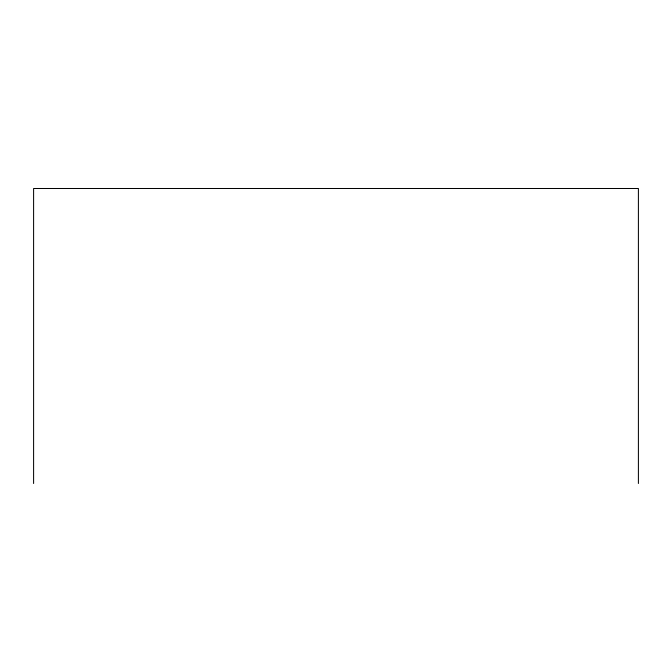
<?xml version="1.0" encoding="UTF-8"?>
<svg xmlns="http://www.w3.org/2000/svg" width="672" height="672" viewBox="0 0 672 672"><rect width="100%" height="100%" fill="white"/><g stroke="black" fill="none" stroke-linecap="round" stroke-linejoin="round"><path stroke-width="1.01" d="M638.4 483.504L638.4 188.496L33.6 188.496L33.6 483.504"/></g></svg>
